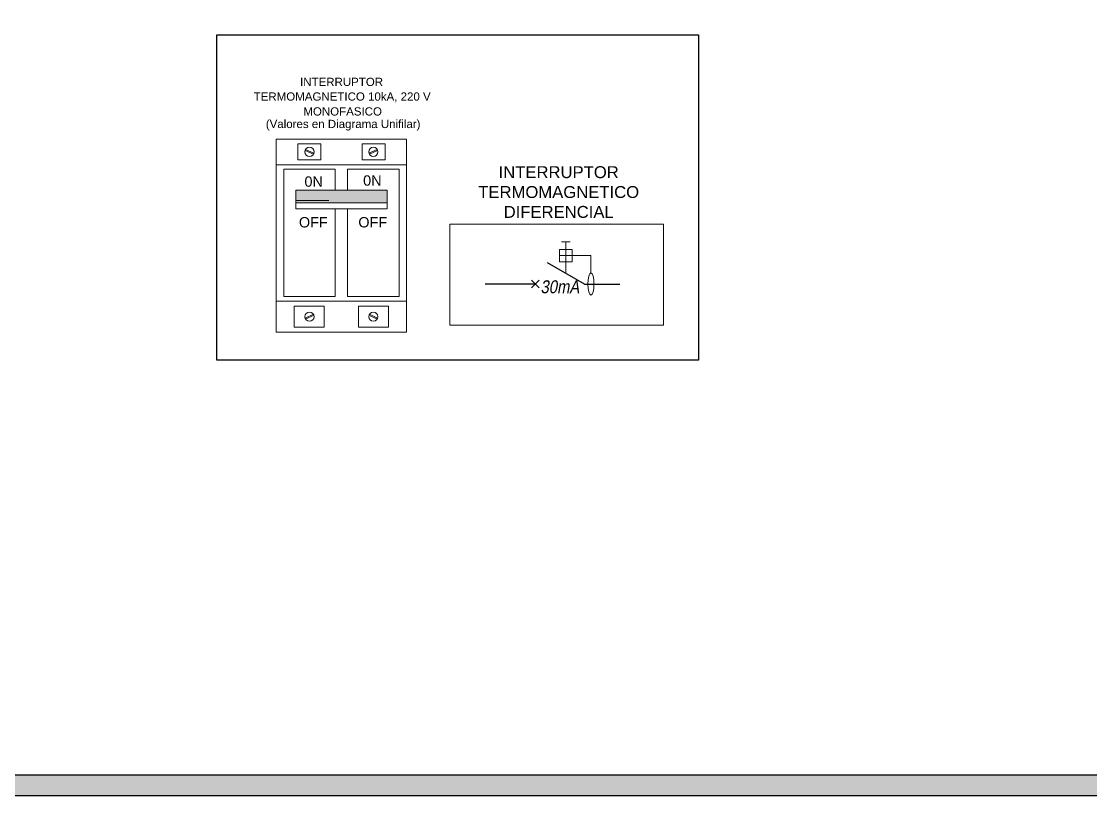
# Model space of a CAD drawing. Header units: metres. Extents: x 1996 to 3973, y 1775 to 3610.
# Drawn here: x 2257.26 to 2262.9, y 1775.02 to 1779.1 of the extents above; entities that cross this region are included whole.
import ezdxf
from ezdxf.enums import TextEntityAlignment as Align

# ---------------------------------------------------------------- set-up
doc = ezdxf.new("R2010")
doc.units = ezdxf.units.M
doc.linetypes.add('DASHED2', pattern=[0.375, 0.25, -0.125])
doc.linetypes.add('HIDDEN2', pattern=[0.1875, 0.125, -0.0625])
for name, color, linetype, lineweight in [('0-Accesorio', 144, 'Continuous', 20), ('ACCESORIO', 151, 'Continuous', 25), ('cajas de paso', 132, 'Continuous', 20), ('proyección', 141, 'HIDDEN2', 20), ('tableros y cables', 14, 'Continuous', 18)]:
    doc.layers.add(name, color=color, linetype=linetype, lineweight=lineweight)
for name, color, linetype in [('TEXTO', 92, 'Continuous'), ('TSXCIRC', 186, 'Continuous'), ('VIVIENDA1', 7, 'Continuous')]:
    doc.layers.add(name, color=color, linetype=linetype)
doc.styles.add('BYE', font='ARIALN.TTF', dxfattribs={"oblique": 10, "height": 2})
doc.styles.get("Standard").update_dxf_attribs({"font": 'arial.ttf'})
doc.styles.add('TITULO', font='swissek.ttf')

msp = doc.modelspace()

# ---------------------------------------------------------------- hatches: boundary and pattern name
h = msp.add_hatch(color=6)
h.dxf.hatch_style = 1
h.set_gradient(color1=(255, 0, 255), color2=(255, 51, 255), one_color=1, tint=0.6, name='CYLINDER')
h.paths.add_polyline_path([(2268.549, 1775.0191), (2268.549, 1805.6386), (2228.483, 1805.6386), (2228.483, 1775.0191)])
h.paths.add_polyline_path([(2268.4445, 1775.1281), (2268.4445, 1805.5341), (2228.5875, 1805.5341), (2228.5875, 1775.1281)], flags=16)
at = {"layer": '0-Accesorio', "linetype": 'Continuous'}
msp.add_hatch(color=256, dxfattribs=at).paths.add_polyline_path([(2258.708, 1778.1461), (2259.1903, 1778.1461), (2259.1903, 1778.2121), (2258.708, 1778.2121)])

# ---------------------------------------------------------------- linework, layer by layer
at = {"color": 7}
for p, q in [((2260.2318, 1777.7175), (2260.0366, 1777.8301)), ((2259.9734, 1777.7175), (2259.7084, 1777.7175)), ((2260.2318, 1777.7175), (2260.4184, 1777.7175))]:
    msp.add_line(p, q, dxfattribs=at)
at = {"layer": '0-Accesorio', "linetype": 'Continuous'}
for p, q in [((2258.7578, 1778.4222), (2258.8015, 1778.4017)), ((2258.7604, 1778.4277), (2258.8041, 1778.407)), ((2259.1379, 1778.4277), (2259.0941, 1778.407)), ((2259.1405, 1778.4222), (2259.0968, 1778.4017)), ((2258.6047, 1778.3471), (2259.2936, 1778.3471)), ((2258.708, 1778.1578), (2258.883, 1778.1578)), ((2258.708, 1778.1461), (2259.1903, 1778.1461)), ((2258.6047, 1777.6269), (2259.2936, 1777.6269)), ((2258.7578, 1777.5377), (2258.8015, 1777.5582)), ((2258.7604, 1777.5322), (2258.8041, 1777.5529)), ((2259.1379, 1777.5322), (2259.0941, 1777.5529)), ((2259.1405, 1777.5377), (2259.0968, 1777.5582))]:
    msp.add_line(p, q, dxfattribs=at)
for points in [[(2259.2936, 1778.4822), (2259.2936, 1777.4637), (2258.6047, 1777.4637), (2258.6047, 1778.4822)], [(2258.7188, 1778.3727), (2258.84, 1778.3727), (2258.84, 1778.4575), (2258.7188, 1778.4575)], [(2259.1795, 1778.3727), (2259.0583, 1778.3727), (2259.0583, 1778.4575), (2259.1795, 1778.4575)], [(2258.708, 1778.2121), (2259.1903, 1778.2121), (2259.1903, 1778.1143), (2258.708, 1778.1143)], [(2258.6998, 1777.6001), (2258.8581, 1777.6001), (2258.8581, 1777.4892), (2258.6998, 1777.4892)], [(2259.1985, 1777.6001), (2259.0402, 1777.6001), (2259.0402, 1777.4892), (2259.1985, 1777.4892)]]:
    msp.add_lwpolyline(points, close=True, dxfattribs=at)
for points in [[(2258.917, 1778.2121), (2258.917, 1778.3226), (2258.6448, 1778.3226), (2258.6448, 1777.6513), (2258.917, 1777.6513), (2258.917, 1778.1143)], [(2258.9813, 1778.2121), (2258.9813, 1778.3226), (2259.2535, 1778.3226), (2259.2535, 1777.6513), (2258.9813, 1777.6513), (2258.9813, 1778.1143)]]:
    msp.add_lwpolyline(points, dxfattribs=at)
for centre in [(2258.7809, 1778.4146), (2259.1174, 1778.4146), (2258.7809, 1777.5453), (2259.1174, 1777.5453)]:
    msp.add_circle(centre, 0.0242, dxfattribs=at)
at = {"layer": 'ACCESORIO', "color": 4, "linetype": 'Continuous', "lineweight": 20, "ltscale": 0.1}
msp.add_lwpolyline([(2259.5212, 1778.0337), (2260.649, 1778.0337), (2260.649, 1777.5003), (2259.5212, 1777.5003)], close=True, dxfattribs=at)
at = {"layer": 'proyección', "linetype": 'DASHED2', "ltscale": 0.005}
for p in [(2260.1671, 1777.8674), (2260.2665, 1777.7764)]:
    msp.add_line(p, (2260.2665, 1777.8674), dxfattribs=at)
at = {"layer": 'tableros y cables'}
for p, q in [((2260.1117, 1777.9394), (2260.1568, 1777.9394)), ((2260.1342, 1777.7743), (2260.1342, 1777.9394)), ((2260.1342, 1777.9003), (2260.1342, 1777.8345)), ((2260.1013, 1777.8674), (2260.1671, 1777.8674)), ((2259.9536, 1777.6977), (2259.9932, 1777.7373)), ((2259.9932, 1777.6977), (2259.9536, 1777.7373))]:
    msp.add_line(p, q, dxfattribs=at)
msp.add_lwpolyline([(2260.1671, 1777.9003), (2260.1013, 1777.9003), (2260.1013, 1777.8345), (2260.1671, 1777.8345)], close=True, dxfattribs=at)
msp.add_ellipse((2260.2663, 1777.7175), major_axis=(0, -0.0589), ratio=0.271389, dxfattribs=at)
at = {"layer": 'TSXCIRC', "color": 3}
msp.add_lwpolyline([(2258.2922, 1779.0323), (2260.8348, 1779.0323), (2260.8348, 1777.3157), (2258.2922, 1777.3157)], close=True, dxfattribs=at)
at = {"layer": 'VIVIENDA1', "color": 6, "linetype": 'ByBlock', "lineweight": 30}
for points in [[(2268.549, 1775.0191), (2268.549, 1805.6386), (2228.483, 1805.6386), (2228.483, 1775.0191)], [(2268.4445, 1775.1281), (2268.4445, 1805.5341), (2228.5875, 1805.5341), (2228.5875, 1775.1281)]]:
    msp.add_lwpolyline(points, close=True, dxfattribs=at)

# ---------------------------------------------------------------- texts
at = {"layer": '0-Accesorio', "char_height": 0.054448, "width": 0.742479, "attachment_point": 1}
for s, insert in [('{\\fArial|b0|i0|c0|p34;0N}', (2258.7542, 1778.2853)), ('{\\fArial|b0|i0|c0|p34;0N}', (2259.064, 1778.2909)), ('{\\fArial|b0|i0|c0|p34;OFF}', (2258.725, 1778.0705)), ('{\\fArial|b0|i0|c0|p34;OFF}', (2259.0387, 1778.0705))]:
    msp.add_mtext(s, dxfattribs=dict(at, insert=insert))
at = {"layer": 'ACCESORIO', "style": 'BYE', "oblique": 10}
msp.add_text('30mA', height=0.06816, dxfattribs=at).set_placement((2260.0009, 1777.703), align=Align.MIDDLE_LEFT)
at = {"layer": 'cajas de paso', "insert": (2260.0963, 1778.3391), "char_height": 0.062899, "width": 0.015759, "attachment_point": 2}
msp.add_mtext('INTERRUPTOR TERMOMAGNETICO \\PDIFERENCIAL', dxfattribs=at)
at = {"layer": 'TEXTO', "style": 'TITULO'}
for s, height, p in [('INTERRUPTOR ', 0.043455, (2258.7309, 1778.7622)), ('TERMOMAGNETICO 10kA, 220 V', 0.043455, (2258.4862, 1778.6849)), ('MONOFASICO', 0.04346, (2258.7484, 1778.6064)), ('(Valores en Diagrama Unifilar)', 0.043455, (2258.5503, 1778.5402))]:
    msp.add_text(s, height=height, dxfattribs=at).set_placement(p)

doc.saveas('drawing.dxf')
